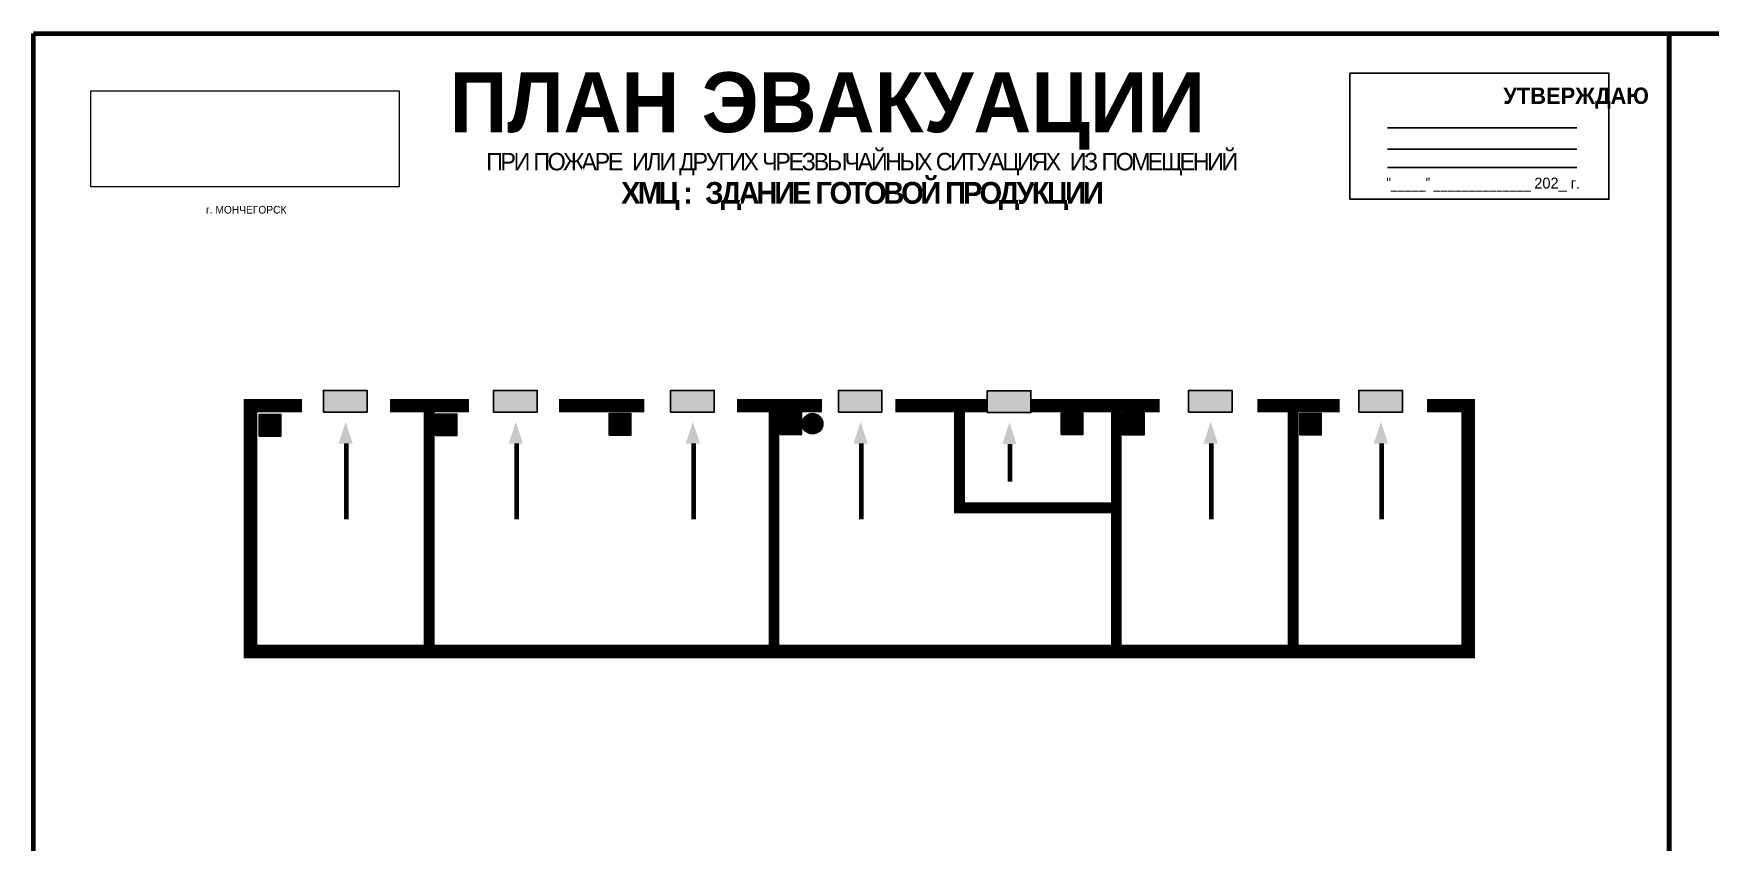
# Model space of a CAD drawing. Header units: millimetres. Extents: x 13114 to 67229, y 22859 to 38520.
# Drawn here: x 23439 to 24054, y 31784 to 32081 of the extents above; entities that cross this region are included whole.
import ezdxf

# ---------------------------------------------------------------- set-up
doc = ezdxf.new("R2010")
doc.units = ezdxf.units.MM
doc.layers.add('План_Штампы', color=7, linetype='Continuous')
doc.styles.add('обычный', font='arial.ttf')
picture_1 = doc.add_image_def('image1.jpg', size_in_pixel=(337, 105))

# ---------------------------------------------------------------- blocks, each defined once
blk = doc.blocks.new('A$C7B4425F7')
at = {"true_color": 0xffffff}
blk.add_hatch(color=7, dxfattribs=at).paths.add_polyline_path([(0, 0), (-16, 0), (-16, -8), (0, -8)])
h = blk.add_hatch(color=126)
h.paths.add_polyline_path([(-0.2, -0.2), (-15.8, -0.2), (-15.8, -7.8), (-0.2, -7.8)])
h.paths.add_polyline_path([(-11.76, -2.03), (-11.76, -3.66), (-11.17, -3.66, -0.568275), (-11.17, -6.18), (-12.58, -6.18), (-12.58, -2.03)], flags=16)
h.paths.add_polyline_path([(-13.33, -4.12, -0.495768), (-13.59, -6.18), (-15.03, -6.18), (-15.03, -2.03), (-13.59, -2.03, -0.487973)], flags=16)
h.paths.add_polyline_path([(-10.25, -2.03), (-9.48, -2.03), (-9.48, -6.18), (-10.25, -6.18)], flags=16)
h.paths.add_polyline_path([(-13.84, -3.69), (-14.24, -3.69), (-14.24, -3.03), (-13.9, -3.03, -0.692621)], flags=0)
h.paths.add_polyline_path([(-9.15, -2.03), (-8.4, -2.03), (-8.04, -3.07), (-7.68, -2.03), (-6.93, -2.03), (-7.64, -4.1), (-6.93, -6.18), (-7.68, -6.18), (-8.04, -5.14), (-8.4, -6.18), (-9.15, -6.18), (-8.44, -4.1)], flags=16)
h.paths.add_polyline_path([(-11.76, -4.46), (-11.42, -4.46, -0.692621), (-11.36, -5.12), (-11.76, -5.12)], flags=0)
h.paths.add_polyline_path([(-13.9, -5.2), (-14.24, -5.2), (-14.24, -4.55), (-13.84, -4.55, -0.708038)], flags=0)
edge = h.paths.add_edge_path(flags=16)
edge.add_ellipse((-5.51, -4.08), major_axis=(0, 2.05), ratio=0.586184, start_angle=0, end_angle=360)
edge = h.paths.add_edge_path(flags=0)
edge.add_ellipse((-5.51, -4.08), major_axis=(0, 1.14), ratio=0.454828, start_angle=0, end_angle=360)
h.paths.add_polyline_path([(-4.13, -4.96, 0.377264), (-3.48, -4.52, 0.0555), (-3.16, -2.03), (-1.66, -2.03), (-1.66, -4.96), (-0.96, -4.96), (-0.96, -7.01), (-1.75, -7.01), (-1.75, -6.18), (-3.3, -6.18), (-3.3, -7.02), (-4.13, -7.02)], flags=16)
h.paths.add_polyline_path([(-2.73, -2.91), (-2.28, -2.91), (-2.28, -4.96), (-3.05, -4.96, 0.079136)], flags=0)
at = {"color": 126}
blk.add_lwpolyline([(-16, -8), (0, -8), (0, 0), (-16, 0)], close=True, dxfattribs=at)
blk = doc.blocks.new('A$C3AD82952')
at = {"true_color": 0xf5f5ff}
h = blk.add_hatch(color=7, dxfattribs=at)
h.dxf.hatch_style = 1
h.paths.add_polyline_path([(8.21, 8.73, 0.414214), (7.89, 9.05), (7.22, 9.05), (7.22, 9.92), (7.59, 9.92, 1), (7.57, 10.36), (7.22, 10.36), (7.22, 10.6), (6.43, 10.6), (6.43, 10.36), (6.01, 10.36), (4.74, 9.59), (4.74, 8.69), (4.98, 8.73), (4.98, 9.26), (6.12, 9.91), (6.43, 9.91), (6.43, 9.05), (5.76, 9.05, 0.414214), (5.44, 8.73), (5.44, 2.2), (8.21, 2.2)], flags=0)
h.paths.add_polyline_path([(12.8, 12.8), (0, 12.8), (0, 0), (12.8, 0)])
h.paths.add_polyline_path([(0.51, 12.29), (12.29, 12.29), (12.29, 0.51), (0.51, 0.51)], flags=16)
h.paths.add_polyline_path([(4.74, 9.59), (6.01, 10.36), (6.43, 10.36), (6.43, 10.6), (7.22, 10.6), (7.22, 10.36), (7.59, 10.36, -0.94586), (7.59, 9.92), (7.22, 9.92), (7.22, 9.05), (7.89, 9.05, -0.414214), (8.21, 8.73), (8.21, 2.2), (5.44, 2.2), (5.44, 8.73, -0.414214), (5.76, 9.05), (6.43, 9.05), (6.43, 9.91), (6.12, 9.91), (4.98, 9.26), (4.98, 8.73), (4.74, 8.69)], flags=0)
h = blk.add_hatch(color=242)
h.dxf.hatch_style = 1
h.paths.add_polyline_path([(12.29, 12.29), (0.51, 12.29), (0.51, 0.51), (12.29, 0.51)])
h.paths.add_polyline_path([(4.74, 8.69), (4.74, 9.59), (6.01, 10.36), (6.43, 10.36), (6.43, 10.6), (7.22, 10.6), (7.22, 10.36), (7.59, 10.36, -0.94586), (7.59, 9.92), (7.22, 9.92), (7.22, 9.05), (7.89, 9.05, -0.414214), (8.21, 8.73), (8.21, 2.2), (5.44, 2.2), (5.44, 8.73, -0.414214), (5.76, 9.05), (6.43, 9.05), (6.43, 9.91), (6.12, 9.91), (4.98, 9.26), (4.98, 8.73)], flags=16)
h = blk.add_hatch(color=7, dxfattribs=at)
h.dxf.hatch_style = 1
h.paths.add_polyline_path([(8.21, 8.73, 0.414214), (7.89, 9.05), (7.22, 9.05), (7.22, 9.92), (7.59, 9.92, 1), (7.57, 10.36), (7.22, 10.36), (7.22, 10.6), (6.43, 10.6), (6.43, 10.36), (6.01, 10.36), (4.74, 9.59), (4.74, 8.69), (4.98, 8.73), (4.98, 9.26), (6.12, 9.91), (6.43, 9.91), (6.43, 9.05), (5.76, 9.05, 0.414214), (5.44, 8.73), (5.44, 2.2), (8.21, 2.2)])
at = {"color": 242, "lineweight": 5}
for p, q in [((0, 0), (0, 12.8)), ((0, 12.8), (12.8, 12.8)), ((6.01, 10.36), (4.74, 9.59)), ((4.98, 9.26), (6.12, 9.91)), ((6.01, 10.36), (6.43, 10.36)), ((6.12, 9.91), (6.43, 9.91)), ((7.22, 10.6), (6.43, 10.6)), ((6.43, 10.6), (6.43, 10.36)), ((6.43, 9.91), (6.43, 9.05)), ((7.22, 10.36), (7.22, 10.6)), ((7.59, 10.36), (7.22, 10.36)), ((7.22, 9.05), (7.22, 9.92)), ((7.59, 9.92), (7.22, 9.92)), ((12.8, 0), (12.8, 12.8)), ((0, 0), (12.8, 0)), ((4.74, 9.59), (4.74, 8.69)), ((4.74, 8.69), (4.98, 8.73)), ((4.98, 8.73), (4.98, 9.26)), ((5.44, 2.2), (5.44, 8.73)), ((5.44, 2.2), (8.21, 2.2)), ((5.76, 9.05), (6.43, 9.05)), ((7.89, 9.05), (7.22, 9.05)), ((8.21, 2.2), (8.21, 8.73))]:
    blk.add_line(p, q, dxfattribs=at)
blk.add_lwpolyline([(0.51, 12.29), (12.29, 12.29), (12.29, 0.51), (0.51, 0.51)], close=True, dxfattribs=at)
for centre, radius, start, end in [((7.58, 10.14), 0.223, 273.18746, 86.81254), ((5.76, 8.73), 0.32, 90, 180), ((7.89, 8.73), 0.32, 0, 90)]:
    blk.add_arc(centre, radius, start, end, dxfattribs=at)
blk = doc.blocks.new('A$C7B8C2D5B')
at = {"lineweight": 0}
h = blk.add_hatch(color=5, dxfattribs=at)
h.dxf.hatch_style = 1
h.paths.add_polyline_path([(1.4, -3.02, 1), (-2.11, -3.02, 1)])
at = {"color": 5, "lineweight": 0}
blk.add_circle((-0.36, -3.02), 1.75, dxfattribs=at)

msp = doc.modelspace()

# ---------------------------------------------------------------- linework, layer by layer
at = {"color": 1, "lineweight": 100}
for points in [[(23439.09, 32080.6), (24039.09, 32080.6), (24039.09, 31685.6), (23439.09, 31685.6)], [(24039.09, 32080.6), (24639.09, 32080.6), (24639.09, 31685.6), (24039.09, 31685.6)]]:
    msp.add_lwpolyline(points, close=True, dxfattribs=at)
msp.add_lwpolyline([(23922.03, 32066.03), (24017.04, 32066.03), (24017.04, 32019.83), (23922.03, 32019.83)], close=True)
for points in [[(23935.79, 32045.98), (24005.31, 32045.98)], [(23935.79, 32038.22), (24005.31, 32038.22)], [(23935.79, 32031.44), (24005.31, 32031.44)]]:
    msp.add_lwpolyline(points)
at = {"lineweight": 100}
for points, const_width in [([(23537.53, 31944.07), (23518.72, 31944.07), (23518.72, 31853.89), (23965.38, 31853.89), (23965.38, 31944.07), (23950.32, 31944.07)], 5), ([(23569.86, 31944.07), (23598.81, 31944.07)], 5), ([(23631.89, 31944.07), (23663.13, 31944.07)], 5), ([(23697.13, 31944.07), (23728.28, 31944.07)], 5), ([(23788.78, 31944.07), (23755.21, 31944.07)], 5), ([(23852.19, 31944.07), (23805.14, 31944.07)], 5), ([(23918.3, 31944.07), (23888.06, 31944.07)], 5), ([(23584.24, 31944.07), (23584.24, 31853.89)], 4), ([(23710.74, 31944.07), (23710.74, 31853.89)], 4), ([(23778.81, 31944.07), (23778.81, 31906.63), (23836.31, 31906.63)], 4), ([(23836.31, 31944.07), (23836.31, 31853.89)], 4), ([(23901.17, 31944.07), (23901.17, 31853.89)], 4)]:
    msp.add_lwpolyline(points, dxfattribs=dict(at, const_width=const_width))
at = {"color": 126, "lineweight": 100, "true_color": 0x008754}
for points in [[(23553.79, 31930.16), (23553.79, 31902.45)], [(23616.22, 31930.16), (23616.22, 31902.45)], [(23681.16, 31930.16), (23681.16, 31902.45)], [(23742.68, 31930.16), (23742.68, 31902.45)], [(23797.29, 31929.99), (23797.29, 31916.29)], [(23871.13, 31930.16), (23871.13, 31902.45)], [(23933.57, 31930.16), (23933.57, 31902.45)]]:
    msp.add_lwpolyline(points, dxfattribs=at)
at = {"layer": 'План_Штампы', "color": 126, "true_color": 0x008754}
for points in [[(23556.21, 31930.15), (23550.99, 31930.17), (23553.58, 31938.19)], [(23618.64, 31930.15), (23613.42, 31930.17), (23616.01, 31938.19)], [(23683.58, 31930.15), (23678.36, 31930.17), (23680.95, 31938.19)], [(23745.11, 31930.15), (23739.88, 31930.17), (23742.47, 31938.19)], [(23799.71, 31929.98), (23794.49, 31929.99), (23797.08, 31938.01)], [(23873.56, 31930.15), (23868.33, 31930.17), (23870.92, 31938.19)], [(23936, 31930.15), (23930.77, 31930.17), (23933.36, 31938.19)]]:
    msp.add_solid(points, dxfattribs=at)

# ---------------------------------------------------------------- block references
for name, p, xscale, yscale, zscale in [('A$C3AD82952', (23521.88, 31932.92), 0.625, 0.625, 0.625), ('A$C3AD82952', (23586.54, 31933.08), 0.625, 0.625, 0.625), ('A$C3AD82952', (23650.28, 31933.3), 0.625, 0.625, 0.625), ('A$C3AD82952', (23712.95, 31933.51), 0.625, 0.625, 0.625), ('A$C7B8C2D5B', (23725.66, 31944.03), 2.177419353276491, 2.177419353276491, 2.177419353276491), ('A$C3AD82952', (23816.1, 31933.47), 0.625, 0.625, 0.625), ('A$C3AD82952', (23838.62, 31933.43), 0.625, 0.625, 0.625), ('A$C3AD82952', (23903.58, 31933.37), 0.625, 0.625, 0.625)]:
    msp.add_blockref(name, p, dxfattribs=dict(xscale=xscale, yscale=yscale, zscale=zscale))
at = {"layer": 'План_Штампы'}
for p in [(23561.45, 31949.7), (23623.88, 31949.7), (23688.82, 31949.7), (23750.34, 31949.7), (23804.95, 31949.53), (23878.79, 31949.7), (23941.24, 31949.7)]:
    msp.add_blockref('A$C7B4425F7', p, dxfattribs=at)

# ---------------------------------------------------------------- texts
at = {"lineweight": 0, "style": 'обычный'}
for s, insert, char_height, width, attachment_point in [('{\\fProxima Nova Rg|b1|i0|c204|p2;ПЛАН ЭВАКУАЦИИ}', (23591.74, 32066.39), 22, 493.8901, 1), ('\\pi-18,l18,t18;{\\fProxima Nova Rg|b1|i0|c204|p2;УТВЕРЖДАЮ\\H1.1997x; }', (24004.98, 32056.91), 6, 126.6484, 5), ('{\\fArial Narrow|b0|i0|c204|p34;"_____" ______________ \\fProxima Nova Rg|b0|i0|c204|p2;202_ г. }', (23970.94, 32025.15), 4, 78.6503, 5), ('\\pi-8.4,l8.4,t8.4;{\\fProxima Nova Rg|b0|i0|c204|p2;г. МОНЧЕГОРСК\\H1.1997x; }', (23517.11, 32015.94), 2.8, 126.6484, 5)]:
    msp.add_mtext(s, dxfattribs=dict(at, insert=insert, char_height=char_height, width=width, attachment_point=attachment_point))
at = {"color": 0, "lineweight": 0, "insert": (23742.6, 32036.99), "char_height": 8, "width": 449.2158, "attachment_point": 5, "style": 'обычный'}
msp.add_mtext('{\\fArial Black|b1|i0|c204|p34;\\H2x;\\T0.85;  \\fArial Narrow|b0|i0|c204|p34;\\H0.8x;\\W0.9;\\P\\fProxima Nova Rg|b0|i0|c204|p2;\\H0.5x;\\W1;\\C256;ПРИ ПОЖАРЕ  ИЛИ ДРУГИХ ЧРЕЗВЫЧАЙНЫХ СИТУАЦИЯХ  ИЗ ПОМЕЩЕНИЙ \\fProxima Nova Rg|b1|i0|c204|p2;\\H1.25x;\\PХМЦ :  ЗДАНИЕ ГОТОВОЙ ПРОДУКЦИИ}', dxfattribs=at)

# ---------------------------------------------------------------- pictures from other files: only their frames are drawn
at = {"color": 7, "lineweight": 0, "true_color": 0xf5f5ff}
image = msp.add_image(picture_1, insert=(23460.12, 32024.35), size_in_units=(113.11, 35.24), dxfattribs=at)
image.dxf.flags = 7

doc.saveas('drawing.dxf')
